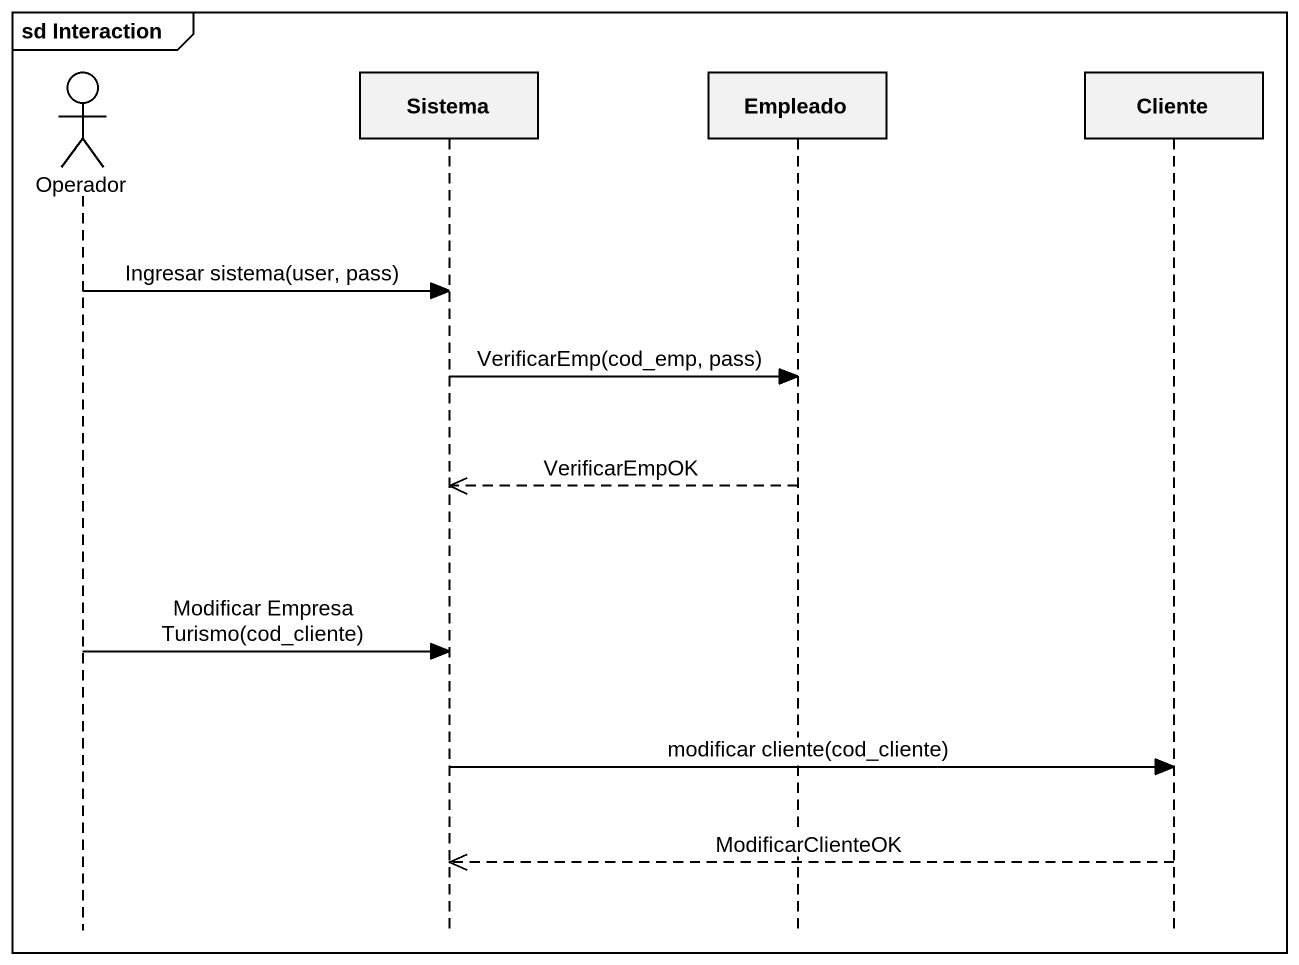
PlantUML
@startuml
mainframe sd Interaction
hide footbox
actor Operador
participant Sistema
participant Empleado
participant Cliente

Operador -> Sistema : Ingresar sistema(user, pass)
Sistema -> Empleado : VerificarEmp(cod_emp, pass)
Empleado -->> Sistema : VerificarEmpOK
Operador -> Sistema : Modificar Empresa Turismo(cod_cliente)
Sistema -> Cliente : modificar cliente(cod_cliente)
Cliente -->> Sistema : ModificarClienteOK
@enduml
